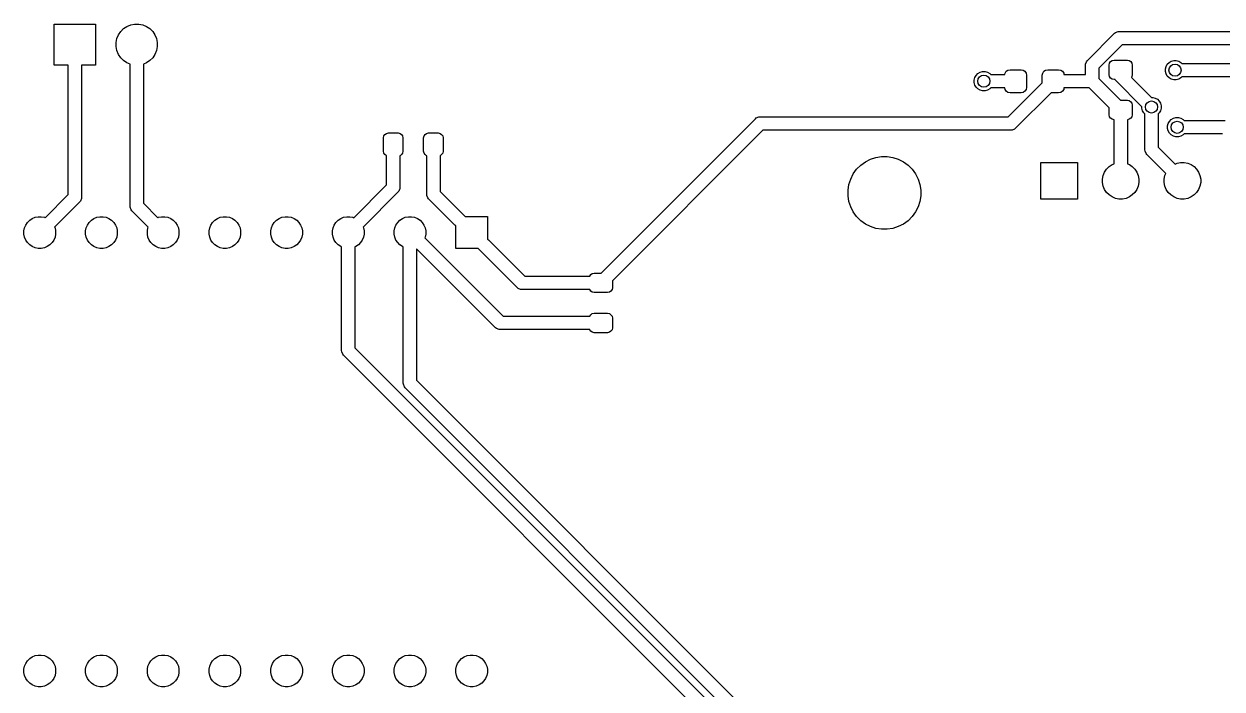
# Model space of a CAD drawing. Extents: x 4.08 to 7.68, y -4.79 to -0.96.
# Drawn here: x 4.206 to 6.148, y -2.063 to -0.986 of the extents above; entities that cross this region are included whole.
import ezdxf

# ---------------------------------------------------------------- set-up
doc = ezdxf.new("R2010")
doc.units = 0
doc.header["$MEASUREMENT"] = 0
doc.layers.add('BLACK', color=7, linetype='CONTINUOUS')

msp = doc.modelspace()

# ---------------------------------------------------------------- linework, layer by layer
at = {"layer": 'BLACK', "linetype": 'CONTINUOUS'}
for p, q in [((4.2553, -1.0525), (4.2553, -0.9856)), ((4.2553, -0.9856), (4.3223, -0.9856)), ((4.3223, -0.9856), (4.3223, -1.0525)), ((4.3676, -0.9931), (4.373, -0.9895)), ((4.373, -0.9895), (4.3791, -0.987)), ((4.3791, -0.987), (4.3855, -0.9857)), ((4.3855, -0.9857), (4.3921, -0.9857)), ((4.3921, -0.9857), (4.3985, -0.987)), ((4.3985, -0.987), (4.4046, -0.9895)), ((4.4046, -0.9895), (4.41, -0.9931)), ((4.3555, -1.0157), (4.3568, -1.0093)), ((4.3568, -1.0093), (4.3593, -1.0032)), ((4.3593, -1.0032), (4.3629, -0.9978)), ((4.3629, -0.9978), (4.3676, -0.9931)), ((4.41, -0.9931), (4.4147, -0.9978)), ((4.4147, -0.9978), (4.4183, -1.0032)), ((4.4183, -1.0032), (4.4208, -1.0093)), ((4.4208, -1.0093), (4.4221, -1.0157)), ((5.9296, -1.0449), (5.9738, -1.0007)), ((5.9738, -1.0007), (5.9754, -0.9993)), ((5.9754, -0.9993), (5.9794, -0.9977)), ((5.9794, -0.9977), (5.9815, -0.9975)), ((5.9815, -0.9975), (6.2285, -0.9975)), ((4.3555, -1.0223), (4.3555, -1.0157)), ((4.3568, -1.0287), (4.3555, -1.0223)), ((4.3593, -1.0348), (4.3568, -1.0287)), ((4.4208, -1.0287), (4.4183, -1.0348)), ((4.4221, -1.0223), (4.4208, -1.0287)), ((4.4221, -1.0157), (4.4221, -1.0223)), ((5.9859, -1.0192), (5.9481, -1.0571)), ((6.2285, -1.0192), (5.9859, -1.0192)), ((4.3629, -1.0402), (4.3593, -1.0348)), ((4.3676, -1.0449), (4.3629, -1.0402)), ((4.373, -1.0485), (4.3676, -1.0449)), ((4.378, -1.0506), (4.373, -1.0485)), ((4.4046, -1.0485), (4.3996, -1.0506)), ((4.41, -1.0449), (4.4046, -1.0485)), ((4.4147, -1.0402), (4.41, -1.0449)), ((4.4183, -1.0348), (4.4147, -1.0402)), ((5.9266, -1.0505), (5.9282, -1.0466)), ((5.9282, -1.0466), (5.9296, -1.0449)), ((5.9656, -1.049), (5.9673, -1.0464)), ((5.9673, -1.0464), (5.9699, -1.0447)), ((5.9699, -1.0447), (5.9729, -1.0441)), ((5.9729, -1.0441), (5.9945, -1.0441)), ((5.9945, -1.0441), (5.9976, -1.0447)), ((5.9976, -1.0447), (6.0001, -1.0464)), ((6.0001, -1.0464), (6.0018, -1.049)), ((6.0592, -1.0508), (6.0621, -1.0479)), ((6.0621, -1.0479), (6.0657, -1.0458)), ((6.0657, -1.0458), (6.0697, -1.0447)), ((6.0697, -1.0447), (6.0738, -1.0447)), ((6.0738, -1.0447), (6.0777, -1.0458)), ((6.0777, -1.0458), (6.0813, -1.0479)), ((6.0813, -1.0479), (6.083, -1.0495)), ((4.278, -1.0525), (4.2553, -1.0525)), ((4.278, -1.2618), (4.278, -1.0525)), ((4.3223, -1.0525), (4.2996, -1.0525)), ((4.2996, -1.0525), (4.2996, -1.2663)), ((4.378, -1.2804), (4.378, -1.0506)), ((4.3996, -1.0506), (4.3996, -1.2759)), ((5.7492, -1.0688), (5.7521, -1.0659)), ((5.7521, -1.0659), (5.7557, -1.0638)), ((5.7557, -1.0638), (5.7597, -1.0627)), ((5.7597, -1.0627), (5.7638, -1.0627)), ((5.7638, -1.0627), (5.7677, -1.0638)), ((5.7677, -1.0638), (5.7713, -1.0659)), ((5.7713, -1.0659), (5.773, -1.0675)), ((5.773, -1.0675), (5.7957, -1.0675)), ((5.7957, -1.0675), (5.7962, -1.0651)), ((5.7962, -1.0651), (5.7981, -1.0622)), ((5.7981, -1.0622), (5.801, -1.0603)), ((5.801, -1.0603), (5.8043, -1.0596)), ((5.8043, -1.0596), (5.8221, -1.0596)), ((5.8221, -1.0596), (5.8255, -1.0603)), ((5.8255, -1.0603), (5.8283, -1.0622)), ((5.8283, -1.0622), (5.8302, -1.0651)), ((5.8302, -1.0651), (5.8309, -1.0685)), ((5.8565, -1.0685), (5.8572, -1.0651)), ((5.8572, -1.0651), (5.8591, -1.0622)), ((5.8591, -1.0622), (5.862, -1.0603)), ((5.862, -1.0603), (5.8654, -1.0596)), ((5.8654, -1.0596), (5.8831, -1.0596)), ((5.8831, -1.0596), (5.8865, -1.0603)), ((5.8865, -1.0603), (5.8894, -1.0622)), ((5.8894, -1.0622), (5.8913, -1.0651)), ((5.8913, -1.0651), (5.8917, -1.0675)), ((5.8917, -1.0675), (5.9264, -1.0675)), ((5.9264, -1.0526), (5.9266, -1.0505)), ((5.9264, -1.0675), (5.9264, -1.0526)), ((5.9481, -1.0571), (5.9481, -1.0739)), ((5.965, -1.052), (5.9656, -1.049)), ((5.965, -1.0677), (5.965, -1.052)), ((5.9656, -1.0708), (5.965, -1.0677)), ((6.0018, -1.049), (6.0024, -1.052)), ((6.0024, -1.0677), (6.0018, -1.0708)), ((6.0024, -1.052), (6.0024, -1.0677)), ((6.0561, -1.0583), (6.0572, -1.0543)), ((6.0561, -1.0624), (6.0561, -1.0583)), ((6.0572, -1.0664), (6.0561, -1.0624)), ((6.0572, -1.0543), (6.0592, -1.0508)), ((6.0592, -1.0699), (6.0572, -1.0664)), ((6.083, -1.0495), (6.1655, -1.0495)), ((5.7461, -1.0763), (5.7472, -1.0723)), ((5.7461, -1.0804), (5.7461, -1.0763)), ((5.7472, -1.0844), (5.7461, -1.0804)), ((5.7472, -1.0723), (5.7492, -1.0688)), ((5.7492, -1.0879), (5.7472, -1.0844)), ((5.8012, -1.136), (5.8565, -1.0808)), ((5.8309, -1.0685), (5.8309, -1.0882)), ((5.8565, -1.0808), (5.8565, -1.0685)), ((5.9481, -1.0739), (5.9833, -1.1091)), ((5.9673, -1.0733), (5.9656, -1.0708)), ((5.9699, -1.075), (5.9673, -1.0733)), ((5.9729, -1.0756), (5.9699, -1.075)), ((5.9745, -1.0756), (5.9729, -1.0756)), ((5.9747, -1.076), (5.9745, -1.0756)), ((5.9761, -1.0777), (5.9747, -1.076)), ((6.0181, -1.1197), (5.9761, -1.0777)), ((6.0018, -1.0708), (6.001, -1.072)), ((6.001, -1.072), (6.0334, -1.1044)), ((6.0621, -1.0728), (6.0592, -1.0699)), ((6.0657, -1.0749), (6.0621, -1.0728)), ((6.0697, -1.076), (6.0657, -1.0749)), ((6.0738, -1.076), (6.0697, -1.076)), ((6.0777, -1.0749), (6.0738, -1.076)), ((6.0813, -1.0728), (6.0777, -1.0749)), ((6.083, -1.0712), (6.0813, -1.0728)), ((6.1659, -1.0712), (6.083, -1.0712)), ((5.7521, -1.0908), (5.7492, -1.0879)), ((5.7557, -1.0929), (5.7521, -1.0908)), ((5.7597, -1.094), (5.7557, -1.0929)), ((5.7638, -1.094), (5.7597, -1.094)), ((5.7677, -1.0929), (5.7638, -1.094)), ((5.7713, -1.0908), (5.7677, -1.0929)), ((5.773, -1.0892), (5.7713, -1.0908)), ((5.7957, -1.0892), (5.773, -1.0892)), ((5.7962, -1.0916), (5.7957, -1.0892)), ((5.7981, -1.0945), (5.7962, -1.0916)), ((5.801, -1.0964), (5.7981, -1.0945)), ((5.8043, -1.097), (5.801, -1.0964)), ((5.8221, -1.097), (5.8043, -1.097)), ((5.8708, -1.097), (5.8134, -1.1545)), ((5.8255, -1.0964), (5.8221, -1.097)), ((5.8283, -1.0945), (5.8255, -1.0964)), ((5.8302, -1.0916), (5.8283, -1.0945)), ((5.8309, -1.0882), (5.8302, -1.0916)), ((5.8831, -1.097), (5.8708, -1.097)), ((5.8865, -1.0964), (5.8831, -1.097)), ((5.8894, -1.0945), (5.8865, -1.0964)), ((5.8913, -1.0916), (5.8894, -1.0945)), ((5.8917, -1.0892), (5.8913, -1.0916)), ((5.9328, -1.0892), (5.8917, -1.0892)), ((5.965, -1.1214), (5.9328, -1.0892)), ((6.0334, -1.1044), (6.0358, -1.1044)), ((6.0358, -1.1044), (6.0397, -1.1055)), ((6.0397, -1.1055), (6.0433, -1.1075)), ((5.965, -1.1327), (5.965, -1.1214)), ((5.9833, -1.1091), (5.9945, -1.1091)), ((5.9945, -1.1091), (5.9976, -1.1097)), ((5.9976, -1.1097), (6.0001, -1.1114)), ((6.0001, -1.1114), (6.0018, -1.1139)), ((6.0018, -1.1139), (6.0024, -1.117)), ((6.0024, -1.117), (6.0024, -1.1327)), ((6.0181, -1.1221), (6.0181, -1.1197)), ((6.0192, -1.126), (6.0181, -1.1221)), ((6.0212, -1.1296), (6.0192, -1.126)), ((6.0433, -1.1075), (6.0462, -1.1104)), ((6.0462, -1.1104), (6.0483, -1.114)), ((6.0483, -1.126), (6.0462, -1.1296)), ((6.0483, -1.114), (6.0493, -1.1179)), ((6.0493, -1.1221), (6.0483, -1.126)), ((6.0493, -1.1179), (6.0493, -1.1221)), ((5.1416, -1.3891), (5.3915, -1.1392)), ((5.3915, -1.1392), (5.3931, -1.1378)), ((5.3931, -1.1378), (5.397, -1.1362)), ((5.397, -1.1362), (5.3991, -1.136)), ((5.3991, -1.136), (5.8012, -1.136)), ((5.9656, -1.1357), (5.965, -1.1327)), ((5.9673, -1.1383), (5.9656, -1.1357)), ((5.9699, -1.14), (5.9673, -1.1383)), ((5.9729, -1.1406), (5.9699, -1.14)), ((5.9729, -1.2121), (5.9729, -1.1406)), ((5.9976, -1.14), (5.9945, -1.1406)), ((5.9945, -1.1406), (5.9945, -1.2121)), ((6.0001, -1.1383), (5.9976, -1.14)), ((6.0018, -1.1357), (6.0001, -1.1383)), ((6.0024, -1.1327), (6.0018, -1.1357)), ((6.0229, -1.1313), (6.0212, -1.1296)), ((6.0229, -1.1896), (6.0229, -1.1313)), ((6.0462, -1.1296), (6.0445, -1.1313)), ((6.0445, -1.1313), (6.0445, -1.1851)), ((6.0606, -1.1468), (6.0627, -1.1433)), ((6.0627, -1.1433), (6.0656, -1.1404)), ((6.0656, -1.1404), (6.0691, -1.1383)), ((6.0691, -1.1383), (6.0731, -1.1372)), ((6.0731, -1.1372), (6.0772, -1.1372)), ((6.0772, -1.1372), (6.0812, -1.1383)), ((6.0812, -1.1383), (6.0847, -1.1404)), ((6.0847, -1.1404), (6.0864, -1.142)), ((6.0864, -1.142), (6.136, -1.142)), ((6.136, -1.142), (6.1529, -1.142)), ((4.7895, -1.167), (4.7912, -1.1645)), ((4.7912, -1.1645), (4.7938, -1.1627)), ((4.7938, -1.1627), (4.7968, -1.1621)), ((4.7968, -1.1621), (4.8125, -1.1621)), ((4.8125, -1.1621), (4.8156, -1.1627)), ((4.8156, -1.1627), (4.8181, -1.1645)), ((4.8181, -1.1645), (4.8198, -1.167)), ((4.8545, -1.167), (4.8562, -1.1645)), ((4.8562, -1.1645), (4.8587, -1.1627)), ((4.8587, -1.1627), (4.8618, -1.1621)), ((4.8618, -1.1621), (4.8775, -1.1621)), ((4.8775, -1.1621), (4.8805, -1.1627)), ((4.8805, -1.1627), (4.8831, -1.1645)), ((4.8831, -1.1645), (4.8848, -1.167)), ((5.4036, -1.1577), (5.1599, -1.4015)), ((5.8057, -1.1577), (5.4036, -1.1577)), ((5.8078, -1.1575), (5.8057, -1.1577)), ((5.8117, -1.1559), (5.8078, -1.1575)), ((5.8134, -1.1545), (5.8117, -1.1559)), ((6.0595, -1.1508), (6.0606, -1.1468)), ((6.0595, -1.1549), (6.0595, -1.1508)), ((6.0606, -1.1589), (6.0595, -1.1549)), ((6.0627, -1.1624), (6.0606, -1.1589)), ((6.0656, -1.1653), (6.0627, -1.1624)), ((6.0864, -1.1637), (6.0847, -1.1653)), ((6.136, -1.1637), (6.0864, -1.1637)), ((6.1484, -1.1637), (6.136, -1.1637)), ((4.7889, -1.17), (4.7895, -1.167)), ((4.7889, -1.1917), (4.7889, -1.17)), ((4.8198, -1.167), (4.8204, -1.17)), ((4.8204, -1.17), (4.8204, -1.1917)), ((4.8539, -1.17), (4.8545, -1.167)), ((4.8539, -1.1917), (4.8539, -1.17)), ((4.8848, -1.167), (4.8854, -1.17)), ((4.8854, -1.17), (4.8854, -1.1917)), ((6.0691, -1.1674), (6.0656, -1.1653)), ((6.0731, -1.1685), (6.0691, -1.1674)), ((6.0772, -1.1685), (6.0731, -1.1685)), ((6.0812, -1.1674), (6.0772, -1.1685)), ((6.0847, -1.1653), (6.0812, -1.1674)), ((4.7895, -1.1947), (4.7889, -1.1917)), ((4.7912, -1.1972), (4.7895, -1.1947)), ((4.7938, -1.199), (4.7912, -1.1972)), ((4.7938, -1.2459), (4.7938, -1.199)), ((4.7938, -1.199), (4.7938, -1.199)), ((4.8156, -1.199), (4.8155, -1.199)), ((4.8155, -1.199), (4.8155, -1.2504)), ((4.8181, -1.1972), (4.8156, -1.199)), ((4.8198, -1.1947), (4.8181, -1.1972)), ((4.8204, -1.1917), (4.8198, -1.1947)), ((4.8545, -1.1947), (4.8539, -1.1917)), ((4.8562, -1.1972), (4.8545, -1.1947)), ((4.8587, -1.199), (4.8562, -1.1972)), ((4.8588, -1.199), (4.8587, -1.199)), ((4.8588, -1.2613), (4.8588, -1.199)), ((4.8831, -1.1972), (4.8805, -1.199)), ((4.8805, -1.199), (4.8805, -1.199)), ((4.8805, -1.199), (4.8805, -1.2568)), ((4.8848, -1.1947), (4.8831, -1.1972)), ((4.8854, -1.1917), (4.8848, -1.1947)), ((5.578, -1.2047), (5.5869, -1.2019)), ((5.5869, -1.2019), (5.596, -1.2004)), ((5.596, -1.2004), (5.6053, -1.2004)), ((5.6053, -1.2004), (5.6144, -1.2019)), ((5.6144, -1.2019), (5.6232, -1.2047)), ((6.0231, -1.1917), (6.0229, -1.1896)), ((6.0247, -1.1956), (6.0231, -1.1917)), ((6.0261, -1.1972), (6.0247, -1.1956)), ((6.0566, -1.2278), (6.0261, -1.1972)), ((6.0445, -1.1851), (6.0719, -1.2125)), ((5.5503, -1.2284), (5.5557, -1.2209)), ((5.5557, -1.2209), (5.5623, -1.2144)), ((5.5623, -1.2144), (5.5698, -1.2089)), ((5.5698, -1.2089), (5.578, -1.2047)), ((5.6232, -1.2047), (5.6315, -1.2089)), ((5.6315, -1.2089), (5.639, -1.2144)), ((5.639, -1.2144), (5.6456, -1.2209)), ((5.6456, -1.2209), (5.651, -1.2284)), ((5.854, -1.2693), (5.854, -1.2099)), ((5.854, -1.2099), (5.9134, -1.2099)), ((5.9134, -1.2099), (5.9134, -1.2693)), ((5.9575, -1.2256), (5.9608, -1.2208)), ((5.9608, -1.2208), (5.9649, -1.2166)), ((5.9649, -1.2166), (5.9697, -1.2134)), ((5.9697, -1.2134), (5.9729, -1.2121)), ((5.9945, -1.2121), (5.9977, -1.2134)), ((5.9977, -1.2134), (6.0025, -1.2166)), ((6.0025, -1.2166), (6.0067, -1.2208)), ((6.0067, -1.2208), (6.0099, -1.2256)), ((6.0719, -1.2125), (6.0751, -1.2112)), ((6.0751, -1.2112), (6.0808, -1.21)), ((6.0808, -1.21), (6.0866, -1.21)), ((6.0866, -1.21), (6.0923, -1.2112)), ((6.0923, -1.2112), (6.0977, -1.2134)), ((6.0977, -1.2134), (6.1025, -1.2166)), ((6.1025, -1.2166), (6.1067, -1.2208)), ((6.1067, -1.2208), (6.1099, -1.2256)), ((5.5432, -1.2455), (5.5461, -1.2367)), ((5.5461, -1.2367), (5.5503, -1.2284)), ((5.651, -1.2284), (5.6552, -1.2367)), ((5.6552, -1.2367), (5.6581, -1.2455)), ((5.9542, -1.2367), (5.9553, -1.231)), ((5.9542, -1.2425), (5.9542, -1.2367)), ((5.9553, -1.2482), (5.9542, -1.2425)), ((5.9553, -1.231), (5.9575, -1.2256)), ((6.0099, -1.2256), (6.0121, -1.231)), ((6.0121, -1.231), (6.0133, -1.2367)), ((6.0133, -1.2425), (6.0121, -1.2482)), ((6.0133, -1.2367), (6.0133, -1.2425)), ((6.0542, -1.2367), (6.0553, -1.231)), ((6.0542, -1.2425), (6.0542, -1.2367)), ((6.0553, -1.2482), (6.0542, -1.2425)), ((6.0553, -1.231), (6.0566, -1.2278)), ((6.1099, -1.2256), (6.1121, -1.231)), ((6.1121, -1.231), (6.1133, -1.2367)), ((6.1133, -1.2425), (6.1121, -1.2482)), ((6.1133, -1.2367), (6.1133, -1.2425)), ((4.2405, -1.2993), (4.278, -1.2618)), ((4.7405, -1.2993), (4.7938, -1.2459)), ((4.8123, -1.258), (4.7558, -1.3146)), ((4.8137, -1.2564), (4.8123, -1.258)), ((4.8148, -1.2536), (4.8137, -1.2564)), ((4.8153, -1.2525), (4.8148, -1.2536)), ((4.8155, -1.2504), (4.8153, -1.2525)), ((4.859, -1.2634), (4.8588, -1.2613)), ((4.8805, -1.2568), (4.9199, -1.2962)), ((5.5418, -1.2546), (5.5432, -1.2455)), ((5.5418, -1.2639), (5.5418, -1.2546)), ((5.6581, -1.2455), (5.6595, -1.2546)), ((5.6595, -1.2546), (5.6595, -1.2639)), ((5.9575, -1.2536), (5.9553, -1.2482)), ((5.9608, -1.2584), (5.9575, -1.2536)), ((5.9649, -1.2625), (5.9608, -1.2584)), ((6.0067, -1.2584), (6.0025, -1.2625)), ((6.0099, -1.2536), (6.0067, -1.2584)), ((6.0121, -1.2482), (6.0099, -1.2536)), ((6.0575, -1.2536), (6.0553, -1.2482)), ((6.0608, -1.2584), (6.0575, -1.2536)), ((6.0649, -1.2625), (6.0608, -1.2584)), ((6.1067, -1.2584), (6.1025, -1.2625)), ((6.1099, -1.2536), (6.1067, -1.2584)), ((6.1121, -1.2482), (6.1099, -1.2536)), ((4.2964, -1.2739), (4.2558, -1.3146)), ((4.2978, -1.2723), (4.2964, -1.2739)), ((4.2994, -1.2684), (4.2978, -1.2723)), ((4.2996, -1.2663), (4.2994, -1.2684)), ((4.3782, -1.2825), (4.378, -1.2804)), ((4.3996, -1.2759), (4.4229, -1.2993)), ((4.8606, -1.2673), (4.859, -1.2634)), ((4.862, -1.2689), (4.8606, -1.2673)), ((4.9045, -1.3115), (4.862, -1.2689)), ((5.5432, -1.2731), (5.5418, -1.2639)), ((5.5461, -1.2819), (5.5432, -1.2731)), ((5.6581, -1.2731), (5.6552, -1.2819)), ((5.6595, -1.2639), (5.6581, -1.2731)), ((5.9134, -1.2693), (5.854, -1.2693)), ((5.9697, -1.2658), (5.9649, -1.2625)), ((5.9751, -1.268), (5.9697, -1.2658)), ((5.9808, -1.2691), (5.9751, -1.268)), ((5.9866, -1.2691), (5.9808, -1.2691)), ((5.9923, -1.268), (5.9866, -1.2691)), ((5.9977, -1.2658), (5.9923, -1.268)), ((6.0025, -1.2625), (5.9977, -1.2658)), ((6.0697, -1.2658), (6.0649, -1.2625)), ((6.0751, -1.268), (6.0697, -1.2658)), ((6.0808, -1.2691), (6.0751, -1.268)), ((6.0866, -1.2691), (6.0808, -1.2691)), ((6.0923, -1.268), (6.0866, -1.2691)), ((6.0977, -1.2658), (6.0923, -1.268)), ((6.1025, -1.2625), (6.0977, -1.2658)), ((4.2154, -1.3034), (4.2196, -1.3006)), ((4.2196, -1.3006), (4.2242, -1.2987)), ((4.2242, -1.2987), (4.2292, -1.2977)), ((4.2292, -1.2977), (4.2342, -1.2977)), ((4.2342, -1.2977), (4.2392, -1.2987)), ((4.2392, -1.2987), (4.2405, -1.2993)), ((4.3154, -1.3034), (4.3196, -1.3006)), ((4.3196, -1.3006), (4.3242, -1.2987)), ((4.3242, -1.2987), (4.3292, -1.2977)), ((4.3292, -1.2977), (4.3342, -1.2977)), ((4.3342, -1.2977), (4.3392, -1.2987)), ((4.3392, -1.2987), (4.3439, -1.3006)), ((4.3439, -1.3006), (4.3481, -1.3034)), ((4.3798, -1.2864), (4.3782, -1.2825)), ((4.3811, -1.2881), (4.3798, -1.2864)), ((4.4076, -1.3146), (4.3811, -1.2881)), ((4.4229, -1.2993), (4.4242, -1.2987)), ((4.4242, -1.2987), (4.4292, -1.2977)), ((4.4292, -1.2977), (4.4342, -1.2977)), ((4.4342, -1.2977), (4.4392, -1.2987)), ((4.4392, -1.2987), (4.4439, -1.3006)), ((4.4439, -1.3006), (4.4481, -1.3034)), ((4.5154, -1.3034), (4.5196, -1.3006)), ((4.5196, -1.3006), (4.5242, -1.2987)), ((4.5242, -1.2987), (4.5292, -1.2977)), ((4.5292, -1.2977), (4.5342, -1.2977)), ((4.5342, -1.2977), (4.5392, -1.2987)), ((4.5392, -1.2987), (4.5439, -1.3006)), ((4.5439, -1.3006), (4.5481, -1.3034)), ((4.6154, -1.3034), (4.6196, -1.3006)), ((4.6196, -1.3006), (4.6242, -1.2987)), ((4.6242, -1.2987), (4.6292, -1.2977)), ((4.6292, -1.2977), (4.6342, -1.2977)), ((4.6342, -1.2977), (4.6392, -1.2987)), ((4.6392, -1.2987), (4.6439, -1.3006)), ((4.6439, -1.3006), (4.6481, -1.3034)), ((4.7154, -1.3034), (4.7196, -1.3006)), ((4.7196, -1.3006), (4.7242, -1.2987)), ((4.7242, -1.2987), (4.7292, -1.2977)), ((4.7292, -1.2977), (4.7342, -1.2977)), ((4.7342, -1.2977), (4.7392, -1.2987)), ((4.7392, -1.2987), (4.7405, -1.2993)), ((4.8154, -1.3034), (4.8196, -1.3006)), ((4.8196, -1.3006), (4.8242, -1.2987)), ((4.8242, -1.2987), (4.8292, -1.2977)), ((4.8292, -1.2977), (4.8342, -1.2977)), ((4.8342, -1.2977), (4.8392, -1.2987)), ((4.8392, -1.2987), (4.8439, -1.3006)), ((4.8439, -1.3006), (4.8481, -1.3034)), ((4.9199, -1.2962), (4.921, -1.2976)), ((4.921, -1.2976), (4.9575, -1.2976)), ((4.9575, -1.2976), (4.9575, -1.334)), ((5.5503, -1.2901), (5.5461, -1.2819)), ((5.5557, -1.2976), (5.5503, -1.2901)), ((5.5623, -1.3042), (5.5557, -1.2976)), ((5.6456, -1.2976), (5.639, -1.3042)), ((5.651, -1.2901), (5.6456, -1.2976)), ((5.6552, -1.2819), (5.651, -1.2901)), ((4.2061, -1.3208), (4.2071, -1.3159)), ((4.2071, -1.3159), (4.209, -1.3112)), ((4.209, -1.3112), (4.2118, -1.307)), ((4.2118, -1.307), (4.2154, -1.3034)), ((4.2558, -1.3146), (4.2564, -1.3159)), ((4.2564, -1.3159), (4.2573, -1.3208)), ((4.3061, -1.3208), (4.3071, -1.3159)), ((4.3071, -1.3159), (4.309, -1.3112)), ((4.309, -1.3112), (4.3118, -1.307)), ((4.3118, -1.307), (4.3154, -1.3034)), ((4.3481, -1.3034), (4.3516, -1.307)), ((4.3516, -1.307), (4.3544, -1.3112)), ((4.3544, -1.3112), (4.3564, -1.3159)), ((4.3564, -1.3159), (4.3573, -1.3208)), ((4.4061, -1.3208), (4.4071, -1.3159)), ((4.4071, -1.3159), (4.4076, -1.3146)), ((4.4481, -1.3034), (4.4516, -1.307)), ((4.4516, -1.307), (4.4544, -1.3112)), ((4.4544, -1.3112), (4.4564, -1.3159)), ((4.4564, -1.3159), (4.4573, -1.3208)), ((4.5061, -1.3208), (4.5071, -1.3159)), ((4.5071, -1.3159), (4.509, -1.3112)), ((4.509, -1.3112), (4.5118, -1.307)), ((4.5118, -1.307), (4.5154, -1.3034)), ((4.5481, -1.3034), (4.5516, -1.307)), ((4.5516, -1.307), (4.5544, -1.3112)), ((4.5544, -1.3112), (4.5564, -1.3159)), ((4.5564, -1.3159), (4.5573, -1.3208)), ((4.6061, -1.3208), (4.6071, -1.3159)), ((4.6071, -1.3159), (4.609, -1.3112)), ((4.609, -1.3112), (4.6118, -1.307)), ((4.6118, -1.307), (4.6154, -1.3034)), ((4.6481, -1.3034), (4.6516, -1.307)), ((4.6516, -1.307), (4.6544, -1.3112)), ((4.6544, -1.3112), (4.6564, -1.3159)), ((4.6564, -1.3159), (4.6573, -1.3208)), ((4.7061, -1.3208), (4.7071, -1.3159)), ((4.7071, -1.3159), (4.709, -1.3112)), ((4.709, -1.3112), (4.7118, -1.307)), ((4.7118, -1.307), (4.7154, -1.3034)), ((4.7558, -1.3146), (4.7564, -1.3159)), ((4.7564, -1.3159), (4.7573, -1.3208)), ((4.8061, -1.3208), (4.8071, -1.3159)), ((4.8071, -1.3159), (4.809, -1.3112)), ((4.809, -1.3112), (4.8118, -1.307)), ((4.8118, -1.307), (4.8154, -1.3034)), ((4.8481, -1.3034), (4.8516, -1.307)), ((4.8516, -1.307), (4.8544, -1.3112)), ((4.8544, -1.3112), (4.8564, -1.3159)), ((4.8564, -1.3159), (4.8573, -1.3208)), ((4.906, -1.3127), (4.9045, -1.3115)), ((4.906, -1.3491), (4.906, -1.3127)), ((5.5698, -1.3096), (5.5623, -1.3042)), ((5.578, -1.3138), (5.5698, -1.3096)), ((5.5869, -1.3167), (5.578, -1.3138)), ((5.596, -1.3181), (5.5869, -1.3167)), ((5.6053, -1.3181), (5.596, -1.3181)), ((5.6144, -1.3167), (5.6053, -1.3181)), ((5.6232, -1.3138), (5.6144, -1.3167)), ((5.6315, -1.3096), (5.6232, -1.3138)), ((5.639, -1.3042), (5.6315, -1.3096)), ((4.2061, -1.3259), (4.2061, -1.3208)), ((4.2071, -1.3308), (4.2061, -1.3259)), ((4.209, -1.3355), (4.2071, -1.3308)), ((4.2118, -1.3397), (4.209, -1.3355)), ((4.2154, -1.3432), (4.2118, -1.3397)), ((4.2516, -1.3397), (4.2481, -1.3432)), ((4.2544, -1.3355), (4.2516, -1.3397)), ((4.2564, -1.3308), (4.2544, -1.3355)), ((4.2573, -1.3259), (4.2564, -1.3308)), ((4.2573, -1.3208), (4.2573, -1.3259)), ((4.3061, -1.3259), (4.3061, -1.3208)), ((4.3071, -1.3308), (4.3061, -1.3259)), ((4.309, -1.3355), (4.3071, -1.3308)), ((4.3118, -1.3397), (4.309, -1.3355)), ((4.3154, -1.3432), (4.3118, -1.3397)), ((4.3516, -1.3397), (4.3481, -1.3432)), ((4.3544, -1.3355), (4.3516, -1.3397)), ((4.3564, -1.3308), (4.3544, -1.3355)), ((4.3573, -1.3259), (4.3564, -1.3308)), ((4.3573, -1.3208), (4.3573, -1.3259)), ((4.4061, -1.3259), (4.4061, -1.3208)), ((4.4071, -1.3308), (4.4061, -1.3259)), ((4.409, -1.3355), (4.4071, -1.3308)), ((4.4118, -1.3397), (4.409, -1.3355)), ((4.4154, -1.3432), (4.4118, -1.3397)), ((4.4516, -1.3397), (4.4481, -1.3432)), ((4.4544, -1.3355), (4.4516, -1.3397)), ((4.4564, -1.3308), (4.4544, -1.3355)), ((4.4573, -1.3259), (4.4564, -1.3308)), ((4.4573, -1.3208), (4.4573, -1.3259)), ((4.5061, -1.3259), (4.5061, -1.3208)), ((4.5071, -1.3308), (4.5061, -1.3259)), ((4.509, -1.3355), (4.5071, -1.3308)), ((4.5118, -1.3397), (4.509, -1.3355)), ((4.5154, -1.3432), (4.5118, -1.3397)), ((4.5516, -1.3397), (4.5481, -1.3432)), ((4.5544, -1.3355), (4.5516, -1.3397)), ((4.5564, -1.3308), (4.5544, -1.3355)), ((4.5573, -1.3259), (4.5564, -1.3308)), ((4.5573, -1.3208), (4.5573, -1.3259)), ((4.6061, -1.3259), (4.6061, -1.3208)), ((4.6071, -1.3308), (4.6061, -1.3259)), ((4.609, -1.3355), (4.6071, -1.3308)), ((4.6118, -1.3397), (4.609, -1.3355)), ((4.6154, -1.3432), (4.6118, -1.3397)), ((4.6516, -1.3397), (4.6481, -1.3432)), ((4.6544, -1.3355), (4.6516, -1.3397)), ((4.6564, -1.3308), (4.6544, -1.3355)), ((4.6573, -1.3259), (4.6564, -1.3308)), ((4.6573, -1.3208), (4.6573, -1.3259)), ((4.7061, -1.3259), (4.7061, -1.3208)), ((4.7071, -1.3308), (4.7061, -1.3259)), ((4.709, -1.3355), (4.7071, -1.3308)), ((4.7118, -1.3397), (4.709, -1.3355)), ((4.7154, -1.3432), (4.7118, -1.3397)), ((4.7516, -1.3397), (4.7481, -1.3432)), ((4.7544, -1.3355), (4.7516, -1.3397)), ((4.7564, -1.3308), (4.7544, -1.3355)), ((4.7573, -1.3259), (4.7564, -1.3308)), ((4.7573, -1.3208), (4.7573, -1.3259)), ((4.8061, -1.3259), (4.8061, -1.3208)), ((4.8071, -1.3308), (4.8061, -1.3259)), ((4.809, -1.3355), (4.8071, -1.3308)), ((4.8118, -1.3397), (4.809, -1.3355)), ((4.8154, -1.3432), (4.8118, -1.3397)), ((4.8564, -1.3308), (4.8558, -1.3321)), ((4.8558, -1.3321), (4.9827, -1.459)), ((4.8573, -1.3259), (4.8564, -1.3308)), ((4.8573, -1.3208), (4.8573, -1.3259)), ((4.9575, -1.334), (4.9589, -1.3352)), ((4.9589, -1.3352), (5.0177, -1.394)), ((4.2196, -1.3461), (4.2154, -1.3432)), ((4.2242, -1.348), (4.2196, -1.3461)), ((4.2292, -1.349), (4.2242, -1.348)), ((4.2342, -1.349), (4.2292, -1.349)), ((4.2392, -1.348), (4.2342, -1.349)), ((4.2439, -1.3461), (4.2392, -1.348)), ((4.2481, -1.3432), (4.2439, -1.3461)), ((4.3196, -1.3461), (4.3154, -1.3432)), ((4.3242, -1.348), (4.3196, -1.3461)), ((4.3292, -1.349), (4.3242, -1.348)), ((4.3342, -1.349), (4.3292, -1.349)), ((4.3392, -1.348), (4.3342, -1.349)), ((4.3439, -1.3461), (4.3392, -1.348)), ((4.3481, -1.3432), (4.3439, -1.3461)), ((4.4196, -1.3461), (4.4154, -1.3432)), ((4.4242, -1.348), (4.4196, -1.3461)), ((4.4292, -1.349), (4.4242, -1.348)), ((4.4342, -1.349), (4.4292, -1.349)), ((4.4392, -1.348), (4.4342, -1.349)), ((4.4439, -1.3461), (4.4392, -1.348)), ((4.4481, -1.3432), (4.4439, -1.3461)), ((4.5196, -1.3461), (4.5154, -1.3432)), ((4.5242, -1.348), (4.5196, -1.3461)), ((4.5292, -1.349), (4.5242, -1.348)), ((4.5342, -1.349), (4.5292, -1.349)), ((4.5392, -1.348), (4.5342, -1.349)), ((4.5439, -1.3461), (4.5392, -1.348)), ((4.5481, -1.3432), (4.5439, -1.3461)), ((4.6196, -1.3461), (4.6154, -1.3432)), ((4.6242, -1.348), (4.6196, -1.3461)), ((4.6292, -1.349), (4.6242, -1.348)), ((4.6342, -1.349), (4.6292, -1.349)), ((4.6392, -1.348), (4.6342, -1.349)), ((4.6439, -1.3461), (4.6392, -1.348)), ((4.6481, -1.3432), (4.6439, -1.3461)), ((4.7196, -1.3461), (4.7154, -1.3432)), ((4.7209, -1.3466), (4.7196, -1.3461)), ((4.7209, -1.5144), (4.7209, -1.3466)), ((4.7439, -1.3461), (4.7425, -1.3466)), ((4.7425, -1.3466), (4.7425, -1.5099)), ((4.7481, -1.3432), (4.7439, -1.3461)), ((4.8196, -1.3461), (4.8154, -1.3432)), ((4.8209, -1.3466), (4.8196, -1.3461)), ((4.8209, -1.5671), (4.8209, -1.3466)), ((4.9705, -1.4775), (4.8425, -1.3495)), ((4.8425, -1.3495), (4.8425, -1.5626)), ((4.9424, -1.3491), (4.906, -1.3491)), ((4.9436, -1.3505), (4.9424, -1.3491)), ((5.0056, -1.4125), (4.9436, -1.3505)), ((5.0177, -1.394), (5.123, -1.394)), ((5.123, -1.394), (5.1248, -1.3914)), ((5.123, -1.394), (5.123, -1.394)), ((5.1248, -1.3914), (5.1273, -1.3897)), ((5.1273, -1.3897), (5.1303, -1.3891)), ((5.1303, -1.3891), (5.1416, -1.3891)), ((5.0072, -1.4139), (5.0056, -1.4125)), ((5.0111, -1.4155), (5.0072, -1.4139)), ((5.0132, -1.4157), (5.0111, -1.4155)), ((5.123, -1.4157), (5.0132, -1.4157)), ((5.1248, -1.4183), (5.123, -1.4157)), ((5.123, -1.4157), (5.123, -1.4157)), ((5.1593, -1.4157), (5.1575, -1.4183)), ((5.1599, -1.4127), (5.1593, -1.4157)), ((5.1599, -1.4015), (5.1599, -1.4127)), ((5.1273, -1.42), (5.1248, -1.4183)), ((5.1303, -1.4206), (5.1273, -1.42)), ((5.152, -1.4206), (5.1303, -1.4206)), ((5.155, -1.42), (5.152, -1.4206)), ((5.1575, -1.4183), (5.155, -1.42)), ((5.123, -1.4589), (5.1248, -1.4564)), ((5.1248, -1.4564), (5.1273, -1.4547)), ((5.1273, -1.4547), (5.1303, -1.4541)), ((5.1303, -1.4541), (5.152, -1.4541)), ((5.152, -1.4541), (5.155, -1.4547)), ((5.155, -1.4547), (5.1575, -1.4564)), ((5.1575, -1.4564), (5.1593, -1.4589)), ((4.9827, -1.459), (5.123, -1.459)), ((5.123, -1.459), (5.123, -1.4589)), ((5.1593, -1.4589), (5.1599, -1.4619)), ((5.1599, -1.4619), (5.1599, -1.4777)), ((4.9722, -1.4788), (4.9705, -1.4775)), ((4.9761, -1.4804), (4.9722, -1.4788)), ((4.9782, -1.4806), (4.9761, -1.4804)), ((5.123, -1.4806), (4.9782, -1.4806)), ((5.123, -1.4807), (5.123, -1.4806)), ((5.1248, -1.4833), (5.123, -1.4807)), ((5.1273, -1.485), (5.1248, -1.4833)), ((5.1303, -1.4856), (5.1273, -1.485)), ((5.152, -1.4856), (5.1303, -1.4856)), ((5.155, -1.485), (5.152, -1.4856)), ((5.1575, -1.4833), (5.155, -1.485)), ((5.1593, -1.4807), (5.1575, -1.4833)), ((5.1599, -1.4777), (5.1593, -1.4807)), ((4.7211, -1.5165), (4.7209, -1.5144)), ((4.7425, -1.5099), (5.8152, -2.5825)), ((4.7227, -1.5204), (4.7211, -1.5165)), ((4.7241, -1.522), (4.7227, -1.5204)), ((5.8031, -2.601), (4.7241, -1.522)), ((4.8211, -1.5692), (4.8209, -1.5671)), ((4.8227, -1.5731), (4.8211, -1.5692)), ((4.8425, -1.5626), (5.8309, -2.551)), ((4.8241, -1.5748), (4.8227, -1.5731)), ((5.8188, -2.5695), (4.8241, -1.5748)), ((4.209, -2.0212), (4.2118, -2.017)), ((4.2118, -2.017), (4.2154, -2.0134)), ((4.2154, -2.0134), (4.2196, -2.0106)), ((4.2196, -2.0106), (4.2242, -2.0087)), ((4.2242, -2.0087), (4.2292, -2.0077)), ((4.2292, -2.0077), (4.2342, -2.0077)), ((4.2342, -2.0077), (4.2392, -2.0087)), ((4.2392, -2.0087), (4.2439, -2.0106)), ((4.2439, -2.0106), (4.2481, -2.0134)), ((4.2481, -2.0134), (4.2516, -2.017)), ((4.2516, -2.017), (4.2544, -2.0212)), ((4.309, -2.0212), (4.3118, -2.017)), ((4.3118, -2.017), (4.3154, -2.0134)), ((4.3154, -2.0134), (4.3196, -2.0106)), ((4.3196, -2.0106), (4.3242, -2.0087)), ((4.3242, -2.0087), (4.3292, -2.0077)), ((4.3292, -2.0077), (4.3342, -2.0077)), ((4.3342, -2.0077), (4.3392, -2.0087)), ((4.3392, -2.0087), (4.3439, -2.0106)), ((4.3439, -2.0106), (4.3481, -2.0134)), ((4.3481, -2.0134), (4.3516, -2.017)), ((4.3516, -2.017), (4.3544, -2.0212)), ((4.409, -2.0212), (4.4118, -2.017)), ((4.4118, -2.017), (4.4154, -2.0134)), ((4.4154, -2.0134), (4.4196, -2.0106)), ((4.4196, -2.0106), (4.4242, -2.0087)), ((4.4242, -2.0087), (4.4292, -2.0077)), ((4.4292, -2.0077), (4.4342, -2.0077)), ((4.4342, -2.0077), (4.4392, -2.0087)), ((4.4392, -2.0087), (4.4439, -2.0106)), ((4.4439, -2.0106), (4.4481, -2.0134)), ((4.4481, -2.0134), (4.4516, -2.017)), ((4.4516, -2.017), (4.4544, -2.0212)), ((4.509, -2.0212), (4.5118, -2.017)), ((4.5118, -2.017), (4.5154, -2.0134)), ((4.5154, -2.0134), (4.5196, -2.0106)), ((4.5196, -2.0106), (4.5242, -2.0087)), ((4.5242, -2.0087), (4.5292, -2.0077)), ((4.5292, -2.0077), (4.5342, -2.0077)), ((4.5342, -2.0077), (4.5392, -2.0087)), ((4.5392, -2.0087), (4.5439, -2.0106)), ((4.5439, -2.0106), (4.5481, -2.0134)), ((4.5481, -2.0134), (4.5516, -2.017)), ((4.5516, -2.017), (4.5544, -2.0212)), ((4.609, -2.0212), (4.6118, -2.017)), ((4.6118, -2.017), (4.6154, -2.0134)), ((4.6154, -2.0134), (4.6196, -2.0106)), ((4.6196, -2.0106), (4.6242, -2.0087)), ((4.6242, -2.0087), (4.6292, -2.0077)), ((4.6292, -2.0077), (4.6342, -2.0077)), ((4.6342, -2.0077), (4.6392, -2.0087)), ((4.6392, -2.0087), (4.6439, -2.0106)), ((4.6439, -2.0106), (4.6481, -2.0134)), ((4.6481, -2.0134), (4.6516, -2.017)), ((4.6516, -2.017), (4.6544, -2.0212)), ((4.709, -2.0212), (4.7118, -2.017)), ((4.7118, -2.017), (4.7154, -2.0134)), ((4.7154, -2.0134), (4.7196, -2.0106)), ((4.7196, -2.0106), (4.7242, -2.0087)), ((4.7242, -2.0087), (4.7292, -2.0077)), ((4.7292, -2.0077), (4.7342, -2.0077)), ((4.7342, -2.0077), (4.7392, -2.0087)), ((4.7392, -2.0087), (4.7439, -2.0106)), ((4.7439, -2.0106), (4.7481, -2.0134)), ((4.7481, -2.0134), (4.7516, -2.017)), ((4.7516, -2.017), (4.7544, -2.0212)), ((4.809, -2.0212), (4.8118, -2.017)), ((4.8118, -2.017), (4.8154, -2.0134)), ((4.8154, -2.0134), (4.8196, -2.0106)), ((4.8196, -2.0106), (4.8242, -2.0087)), ((4.8242, -2.0087), (4.8292, -2.0077)), ((4.8292, -2.0077), (4.8342, -2.0077)), ((4.8342, -2.0077), (4.8392, -2.0087)), ((4.8392, -2.0087), (4.8439, -2.0106)), ((4.8439, -2.0106), (4.8481, -2.0134)), ((4.8481, -2.0134), (4.8516, -2.017)), ((4.8516, -2.017), (4.8544, -2.0212)), ((4.909, -2.0212), (4.9118, -2.017)), ((4.9118, -2.017), (4.9154, -2.0134)), ((4.9154, -2.0134), (4.9196, -2.0106)), ((4.9196, -2.0106), (4.9242, -2.0087)), ((4.9242, -2.0087), (4.9292, -2.0077)), ((4.9292, -2.0077), (4.9342, -2.0077)), ((4.9342, -2.0077), (4.9392, -2.0087)), ((4.9392, -2.0087), (4.9439, -2.0106)), ((4.9439, -2.0106), (4.9481, -2.0134)), ((4.9481, -2.0134), (4.9516, -2.017)), ((4.9516, -2.017), (4.9544, -2.0212)), ((4.2061, -2.0308), (4.2071, -2.0259)), ((4.2061, -2.0359), (4.2061, -2.0308)), ((4.2071, -2.0408), (4.2061, -2.0359)), ((4.2071, -2.0259), (4.209, -2.0212)), ((4.2544, -2.0212), (4.2564, -2.0259)), ((4.2564, -2.0259), (4.2573, -2.0308)), ((4.2573, -2.0359), (4.2564, -2.0408)), ((4.2573, -2.0308), (4.2573, -2.0359)), ((4.3061, -2.0308), (4.3071, -2.0259)), ((4.3061, -2.0359), (4.3061, -2.0308)), ((4.3071, -2.0408), (4.3061, -2.0359)), ((4.3071, -2.0259), (4.309, -2.0212)), ((4.3544, -2.0212), (4.3564, -2.0259)), ((4.3564, -2.0259), (4.3573, -2.0308)), ((4.3573, -2.0359), (4.3564, -2.0408)), ((4.3573, -2.0308), (4.3573, -2.0359)), ((4.4061, -2.0308), (4.4071, -2.0259)), ((4.4061, -2.0359), (4.4061, -2.0308)), ((4.4071, -2.0408), (4.4061, -2.0359)), ((4.4071, -2.0259), (4.409, -2.0212)), ((4.4544, -2.0212), (4.4564, -2.0259)), ((4.4564, -2.0259), (4.4573, -2.0308)), ((4.4573, -2.0359), (4.4564, -2.0408)), ((4.4573, -2.0308), (4.4573, -2.0359)), ((4.5061, -2.0308), (4.5071, -2.0259)), ((4.5061, -2.0359), (4.5061, -2.0308)), ((4.5071, -2.0408), (4.5061, -2.0359)), ((4.5071, -2.0259), (4.509, -2.0212)), ((4.5544, -2.0212), (4.5564, -2.0259)), ((4.5564, -2.0259), (4.5573, -2.0308)), ((4.5573, -2.0359), (4.5564, -2.0408)), ((4.5573, -2.0308), (4.5573, -2.0359)), ((4.6061, -2.0308), (4.6071, -2.0259)), ((4.6061, -2.0359), (4.6061, -2.0308)), ((4.6071, -2.0408), (4.6061, -2.0359)), ((4.6071, -2.0259), (4.609, -2.0212)), ((4.6544, -2.0212), (4.6564, -2.0259)), ((4.6564, -2.0259), (4.6573, -2.0308)), ((4.6573, -2.0359), (4.6564, -2.0408)), ((4.6573, -2.0308), (4.6573, -2.0359)), ((4.7061, -2.0308), (4.7071, -2.0259)), ((4.7061, -2.0359), (4.7061, -2.0308)), ((4.7071, -2.0408), (4.7061, -2.0359)), ((4.7071, -2.0259), (4.709, -2.0212)), ((4.7544, -2.0212), (4.7564, -2.0259)), ((4.7564, -2.0259), (4.7573, -2.0308)), ((4.7573, -2.0359), (4.7564, -2.0408)), ((4.7573, -2.0308), (4.7573, -2.0359)), ((4.8061, -2.0308), (4.8071, -2.0259)), ((4.8061, -2.0359), (4.8061, -2.0308)), ((4.8071, -2.0408), (4.8061, -2.0359)), ((4.8071, -2.0259), (4.809, -2.0212)), ((4.8544, -2.0212), (4.8564, -2.0259)), ((4.8564, -2.0259), (4.8573, -2.0308)), ((4.8573, -2.0359), (4.8564, -2.0408)), ((4.8573, -2.0308), (4.8573, -2.0359)), ((4.9061, -2.0308), (4.9071, -2.0259)), ((4.9061, -2.0359), (4.9061, -2.0308)), ((4.9071, -2.0408), (4.9061, -2.0359)), ((4.9071, -2.0259), (4.909, -2.0212)), ((4.9544, -2.0212), (4.9564, -2.0259)), ((4.9564, -2.0259), (4.9573, -2.0308)), ((4.9573, -2.0359), (4.9564, -2.0408)), ((4.9573, -2.0308), (4.9573, -2.0359)), ((4.209, -2.0455), (4.2071, -2.0408)), ((4.2118, -2.0497), (4.209, -2.0455)), ((4.2154, -2.0532), (4.2118, -2.0497)), ((4.2196, -2.0561), (4.2154, -2.0532)), ((4.2242, -2.058), (4.2196, -2.0561)), ((4.2292, -2.059), (4.2242, -2.058)), ((4.2392, -2.058), (4.2342, -2.059)), ((4.2439, -2.0561), (4.2392, -2.058)), ((4.2481, -2.0532), (4.2439, -2.0561)), ((4.2516, -2.0497), (4.2481, -2.0532)), ((4.2544, -2.0455), (4.2516, -2.0497)), ((4.2564, -2.0408), (4.2544, -2.0455)), ((4.309, -2.0455), (4.3071, -2.0408)), ((4.3118, -2.0497), (4.309, -2.0455)), ((4.3154, -2.0532), (4.3118, -2.0497)), ((4.3196, -2.0561), (4.3154, -2.0532)), ((4.3242, -2.058), (4.3196, -2.0561)), ((4.3292, -2.059), (4.3242, -2.058)), ((4.3392, -2.058), (4.3342, -2.059)), ((4.3439, -2.0561), (4.3392, -2.058)), ((4.3481, -2.0532), (4.3439, -2.0561)), ((4.3516, -2.0497), (4.3481, -2.0532)), ((4.3544, -2.0455), (4.3516, -2.0497)), ((4.3564, -2.0408), (4.3544, -2.0455)), ((4.409, -2.0455), (4.4071, -2.0408)), ((4.4118, -2.0497), (4.409, -2.0455)), ((4.4154, -2.0532), (4.4118, -2.0497)), ((4.4196, -2.0561), (4.4154, -2.0532)), ((4.4242, -2.058), (4.4196, -2.0561)), ((4.4292, -2.059), (4.4242, -2.058)), ((4.4392, -2.058), (4.4342, -2.059)), ((4.4439, -2.0561), (4.4392, -2.058)), ((4.4481, -2.0532), (4.4439, -2.0561)), ((4.4516, -2.0497), (4.4481, -2.0532)), ((4.4544, -2.0455), (4.4516, -2.0497)), ((4.4564, -2.0408), (4.4544, -2.0455)), ((4.509, -2.0455), (4.5071, -2.0408)), ((4.5118, -2.0497), (4.509, -2.0455)), ((4.5154, -2.0532), (4.5118, -2.0497)), ((4.5196, -2.0561), (4.5154, -2.0532)), ((4.5242, -2.058), (4.5196, -2.0561)), ((4.5292, -2.059), (4.5242, -2.058)), ((4.5392, -2.058), (4.5342, -2.059)), ((4.5439, -2.0561), (4.5392, -2.058)), ((4.5481, -2.0532), (4.5439, -2.0561)), ((4.5516, -2.0497), (4.5481, -2.0532)), ((4.5544, -2.0455), (4.5516, -2.0497)), ((4.5564, -2.0408), (4.5544, -2.0455)), ((4.609, -2.0455), (4.6071, -2.0408)), ((4.6118, -2.0497), (4.609, -2.0455)), ((4.6154, -2.0532), (4.6118, -2.0497)), ((4.6196, -2.0561), (4.6154, -2.0532)), ((4.6242, -2.058), (4.6196, -2.0561)), ((4.6292, -2.059), (4.6242, -2.058)), ((4.6392, -2.058), (4.6342, -2.059)), ((4.6439, -2.0561), (4.6392, -2.058)), ((4.6481, -2.0532), (4.6439, -2.0561)), ((4.6516, -2.0497), (4.6481, -2.0532)), ((4.6544, -2.0455), (4.6516, -2.0497)), ((4.6564, -2.0408), (4.6544, -2.0455)), ((4.709, -2.0455), (4.7071, -2.0408)), ((4.7118, -2.0497), (4.709, -2.0455)), ((4.7154, -2.0532), (4.7118, -2.0497)), ((4.7196, -2.0561), (4.7154, -2.0532)), ((4.7242, -2.058), (4.7196, -2.0561)), ((4.7292, -2.059), (4.7242, -2.058)), ((4.7392, -2.058), (4.7342, -2.059)), ((4.7439, -2.0561), (4.7392, -2.058)), ((4.7481, -2.0532), (4.7439, -2.0561)), ((4.7516, -2.0497), (4.7481, -2.0532)), ((4.7544, -2.0455), (4.7516, -2.0497)), ((4.7564, -2.0408), (4.7544, -2.0455)), ((4.809, -2.0455), (4.8071, -2.0408)), ((4.8118, -2.0497), (4.809, -2.0455)), ((4.8154, -2.0532), (4.8118, -2.0497)), ((4.8196, -2.0561), (4.8154, -2.0532)), ((4.8242, -2.058), (4.8196, -2.0561)), ((4.8292, -2.059), (4.8242, -2.058)), ((4.8392, -2.058), (4.8342, -2.059)), ((4.8439, -2.0561), (4.8392, -2.058)), ((4.8481, -2.0532), (4.8439, -2.0561)), ((4.8516, -2.0497), (4.8481, -2.0532)), ((4.8544, -2.0455), (4.8516, -2.0497)), ((4.8564, -2.0408), (4.8544, -2.0455)), ((4.909, -2.0455), (4.9071, -2.0408)), ((4.9118, -2.0497), (4.909, -2.0455)), ((4.9154, -2.0532), (4.9118, -2.0497)), ((4.9196, -2.0561), (4.9154, -2.0532)), ((4.9242, -2.058), (4.9196, -2.0561)), ((4.9292, -2.059), (4.9242, -2.058)), ((4.9392, -2.058), (4.9342, -2.059)), ((4.9439, -2.0561), (4.9392, -2.058)), ((4.9481, -2.0532), (4.9439, -2.0561)), ((4.9516, -2.0497), (4.9481, -2.0532)), ((4.9544, -2.0455), (4.9516, -2.0497)), ((4.9564, -2.0408), (4.9544, -2.0455)), ((4.2342, -2.059), (4.2292, -2.059)), ((4.3342, -2.059), (4.3292, -2.059)), ((4.4342, -2.059), (4.4292, -2.059)), ((4.5342, -2.059), (4.5292, -2.059)), ((4.6342, -2.059), (4.6292, -2.059)), ((4.7342, -2.059), (4.7292, -2.059)), ((4.8342, -2.059), (4.8292, -2.059)), ((4.9342, -2.059), (4.9292, -2.059))]:
    msp.add_line(p, q, dxfattribs=at)
at = {"layer": 'BLACK'}
for centre in [(6.0717, -1.0603), (5.7617, -1.0783), (6.0337, -1.12), (6.0751, -1.1529)]:
    msp.add_circle(centre, 0.00984, dxfattribs=at)

doc.saveas('drawing.dxf')
